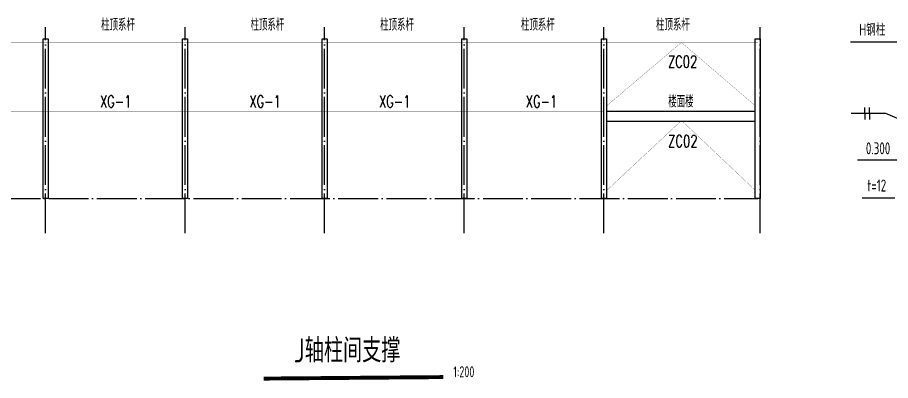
# Model space of a CAD drawing. Extents: x 180850 to 1399066, y 48356 to 327880.
# Drawn here: x 828439 to 872224, y 164865 to 183088 of the extents above; entities that cross this region are included whole.
import ezdxf
from ezdxf.enums import TextEntityAlignment as Align

# ---------------------------------------------------------------- set-up
doc = ezdxf.new("R2010")
doc.units = 0
doc.header["$LTSCALE"] = 1000
doc.linetypes.add('DASH', pattern=[0.35, 0.25, -0.1])
doc.linetypes.add('DOTE', pattern=[2.42, 2, -0.2, 0.02, -0.2])
for name, color, linetype in [('DIM', 146, 'Continuous'), ('DIM_SYMB', 3, 'Continuous'), ('DOTE', 1, 'Continuous'), ('GZ', 50, 'Continuous'), ('NUM', 7, 'Continuous'), ('PUB_DIM', 3, 'Continuous'), ('PUB_TEXT', 7, 'Continuous'), ('SC', 3, 'Continuous'), ('THIN', 7, 'Continuous'), ('WELD', 7, 'Continuous'), ('XG', 6, 'Continuous')]:
    doc.layers.add(name, color=color, linetype=linetype)
doc.styles.add('_TCH_DIM', font='SIMPLEX', dxfattribs={"bigfont": 'GBCBIG'})
doc.styles.get("Standard").update_dxf_attribs({"font": 'gbenor.shx', "bigfont": 'gbcbig.shx'})
doc.styles.add('TSSD_Dimension', font='Tssdeng.shx', dxfattribs={"width": 0.8, "bigfont": 'hztxt.shx'})
doc.styles.add('TSSD_Norm', font='tssdeng.shx', dxfattribs={"bigfont": 'hztxt.shx'})
doc.dimstyles.new('TSSD_LEADER_STYLE_400.0', dxfattribs={"dimtxt": 1200, "dimasz": 400, "dimexe": 400, "dimexo": 1000, "dimgap": 0.09, "dimtad": 0, "dimtih": 1, "dimtoh": 1, "dimdec": 4, "dimzin": 0, "dimdsep": 46, "dimtxsty": 'Standard', "dimcen": 0.09, "dimdle": 400, "dimclrt": 7, "dimadec": 0, "dimazin": 0, "dimtfac": 1, "dimtdec": 4, "dimtofl": 0, "dimtmove": 0, "dimatfit": 3, "dimfxl": 1, "dimtolj": 1, "dimtzin": 0, "dimarcsym": 0})

# ---------------------------------------------------------------- blocks, each defined once
blk = doc.blocks.new('_WELD006')
at = {"color": 0, "linetype": 'ByBlock'}
for p, q in [((0, 0), (0, 0.5)), ((0.4, 0), (0.4, 0.5))]:
    blk.add_line(p, q, dxfattribs=at)

msp = doc.modelspace()

# ---------------------------------------------------------------- linework, layer by layer
for p, q in [((857970.76, 178389.34), (865442.76, 178389.34)), ((857970.76, 177889.34), (865442.76, 177889.34))]:
    msp.add_line(p, q)
at = {"layer": 'DIM'}
msp.add_line((873183.13, 175919.43), (870561.9, 175919.43), dxfattribs=at)
at = {"layer": 'DIM_SYMB', "const_width": 196}
msp.add_lwpolyline([(840782.86, 164963.34), (849792.68, 165038.99)], dxfattribs=at)
at = {"layer": 'DOTE', "linetype": 'DOTE'}
for p, q in [((829842.76, 172259.34), (829842.76, 182598.6)), ((836842.76, 172259.34), (836842.76, 182598.6)), ((843842.76, 172259.34), (843842.76, 182598.6)), ((850842.76, 172259.34), (850842.76, 182598.6)), ((857842.76, 172259.34), (857842.76, 182598.6)), ((857842.76, 172259.34), (857842.76, 182598.6)), ((865692.76, 172259.34), (865692.76, 182598.6)), ((815487.11, 174009.34), (865564.76, 174009.34))]:
    msp.add_line(p, q, dxfattribs=at)
at = {"layer": 'GZ'}
for points in [[(829720.76, 174009.34), (829720.76, 182009.34), (829970.76, 182009.34), (829970.76, 174009.34)], [(836720.76, 174009.34), (836720.76, 182009.34), (836970.76, 182009.34), (836970.76, 174009.34)], [(843720.76, 174009.34), (843720.76, 182009.34), (843970.76, 182009.34), (843970.76, 174009.34)], [(850720.76, 174009.34), (850720.76, 182009.34), (850970.76, 182009.34), (850970.76, 174009.34)], [(857720.76, 174009.34), (857720.76, 182009.34), (857970.76, 182009.34), (857970.76, 174009.34)], [(865442.76, 174009.34), (865442.76, 182009.34), (865692.76, 182009.34), (865692.76, 174009.34)]]:
    msp.add_lwpolyline(points, close=True, dxfattribs=at)
at = {"layer": 'PUB_DIM', "linetype": 'ByBlock'}
for p, q in [((874215.93, 181839.31), (870215.68, 181839.31)), ((872446.35, 174015.22), (870796.95, 174015.22))]:
    msp.add_line(p, q, dxfattribs=at)
at = {"layer": 'SC', "const_width": 10}
for points in [[(857970.76, 178637.62), (861741.17, 181834.69)], [(865467.76, 178637.62), (861741.17, 181834.69)], [(857970.76, 174387.42), (861741.17, 177914.69)], [(865467.76, 174387.42), (861741.17, 177914.69)]]:
    msp.add_lwpolyline(points, dxfattribs=at)
at = {"layer": 'WELD'}
msp.add_line((871994.23, 178264.31), (870254.44, 178264.31), dxfattribs=at)
at = {"layer": 'XG', "linetype": 'DASH', "const_width": 10}
for points in [[(816342.76, 181809.34), (829842.76, 181809.34)], [(829842.76, 181809.34), (865564.76, 181809.34)], [(816467.76, 178389.34), (829842.76, 178389.34)], [(829842.76, 178389.34), (857842.76, 178389.34)]]:
    msp.add_lwpolyline(points, dxfattribs=at)

# ---------------------------------------------------------------- block references
at = {"layer": 'WELD', "xscale": 600, "yscale": 600, "zscale": 600}
msp.add_blockref('_WELD006', (870934.44, 178264.31), dxfattribs=at)
at = {"layer": 'WELD', "xscale": -600, "yscale": 600, "zscale": 600, "rotation": 180}
msp.add_blockref('_WELD006', (870934.44, 178264.31), dxfattribs=at)

# ---------------------------------------------------------------- texts
at = {"layer": 'NUM', "linetype": 'ByBlock', "style": 'TSSD_Norm', "width": 0.8}
msp.add_text('J轴柱间支撑', height=1200, dxfattribs=at).set_placement((842289.44, 165776.34))
at = {"layer": 'NUM', "style": 'TSSD_Norm', "width": 0.7}
msp.add_text('1:200', height=550, dxfattribs=at).set_placement((850296, 165031.02))
at = {"layer": 'PUB_TEXT', "style": '_TCH_DIM', "width": 0.705882}
for s, p in [('柱顶系杆', (832634.62, 182423.01)), ('柱顶系杆', (840126.68, 182423.01)), ('柱顶系杆', (846626.68, 182423.01)), ('柱顶系杆', (853689.58, 182423.01)), ('柱顶系杆', (860463.03, 182425.3)), ('ZC02', (861060.77, 180569.47)), ('XG-1', (832575.02, 178573.2)), ('XG-1', (840067.09, 178573.2)), ('XG-1', (846567.09, 178573.2)), ('XG-1', (853928.71, 178573.2)), ('楼面楼', (861074.27, 178573.2)), ('ZC02', (861071.98, 176582.62))]:
    msp.add_text(s, height=600, dxfattribs=at).set_placement(p)
at = {"layer": 'THIN', "style": 'TSSD_Dimension', "width": 0.7}
for s, p in [('H钢柱', (870656.97, 181993.15)), ('t=12', (871055.65, 174172.21))]:
    msp.add_text(s, height=600, dxfattribs=at).set_placement(p, align=Align.BOTTOM_LEFT)
msp.add_text('0.300', height=600, dxfattribs=at).set_placement((872209.63, 176039.43), align=Align.BOTTOM_RIGHT)

# ---------------------------------------------------------------- leaders
at = {"layer": 'WELD'}
msp.add_leader([(877359.69, 175951.25), (871994.23, 178264.31)], dimstyle='TSSD_LEADER_STYLE_400.0', dxfattribs=at)

doc.saveas('drawing.dxf')
